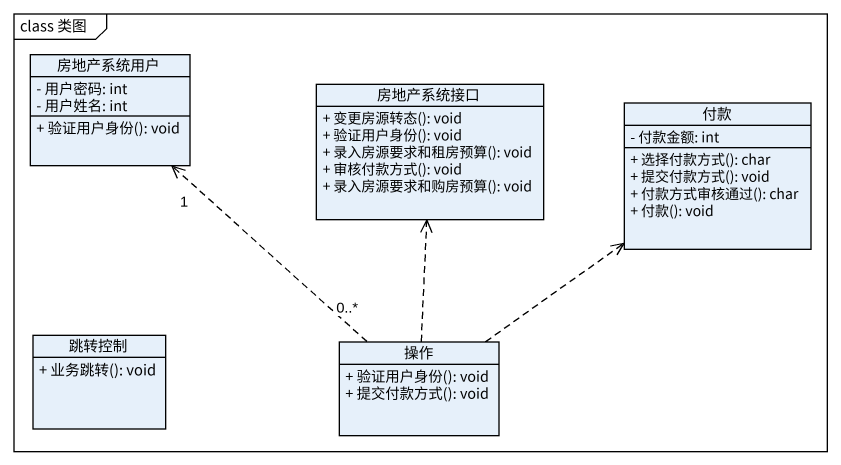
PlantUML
@startuml
mainframe class 类图
hide circle
hide empty members
skinparam classAttributeIconSize 0
class 房地产系统用户 {
  - 用户密码: int
  - 用户姓名: int
  + 验证用户身份(): void
}
class 房地产系统接口 {
  + 变更房源转态(): void
  + 验证用户身份(): void
  + 录入房源要求和租房预算(): void
  + 审核付款方式(): void
  + 录入房源要求和购房预算(): void
}
class 付款 {
  - 付款金额: int
  + 选择付款方式(): char
  + 提交付款方式(): void
  + 付款方式审核通过(): char
  + 付款(): void
}
class 跳转控制 {
  + 业务跳转(): void
}
class 操作 {
  + 验证用户身份(): void
  + 提交付款方式(): void
}
操作 "0..*" .up.> "1" 房地产系统用户
操作 .up.> 房地产系统接口
操作 .up.> 付款
@enduml
